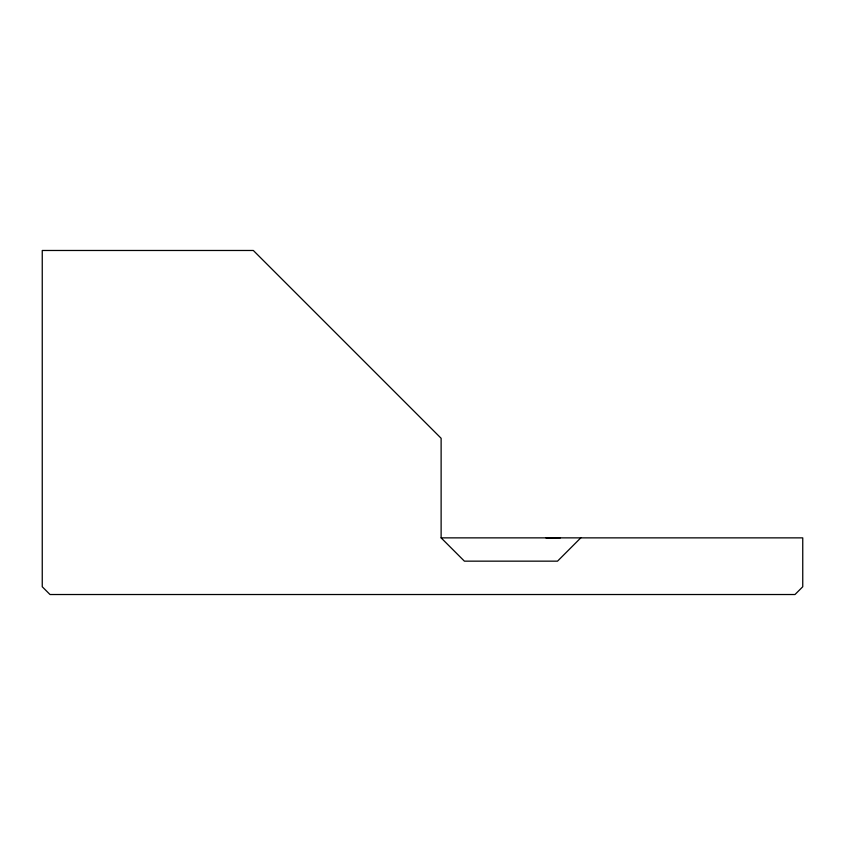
<?xml version="1.0" encoding="UTF-8"?>
<svg xmlns="http://www.w3.org/2000/svg" width="845" height="845" viewBox="0 0 845 845"><rect width="100%" height="100%" fill="white"/><g stroke="black" fill="none" stroke-linecap="round" stroke-linejoin="round"><path stroke-width="1.27" d="M580.821 537.821L557.531 561.154L464.401 561.154L441.122 537.864L441.122 438.28L253.331 250.479L42.25 250.479L42.25 586.757L50.013 594.521L794.987 594.521L802.75 586.757L802.75 537.864L441.122 537.864M545.933 537.864L560.467 537.821"/></g></svg>
